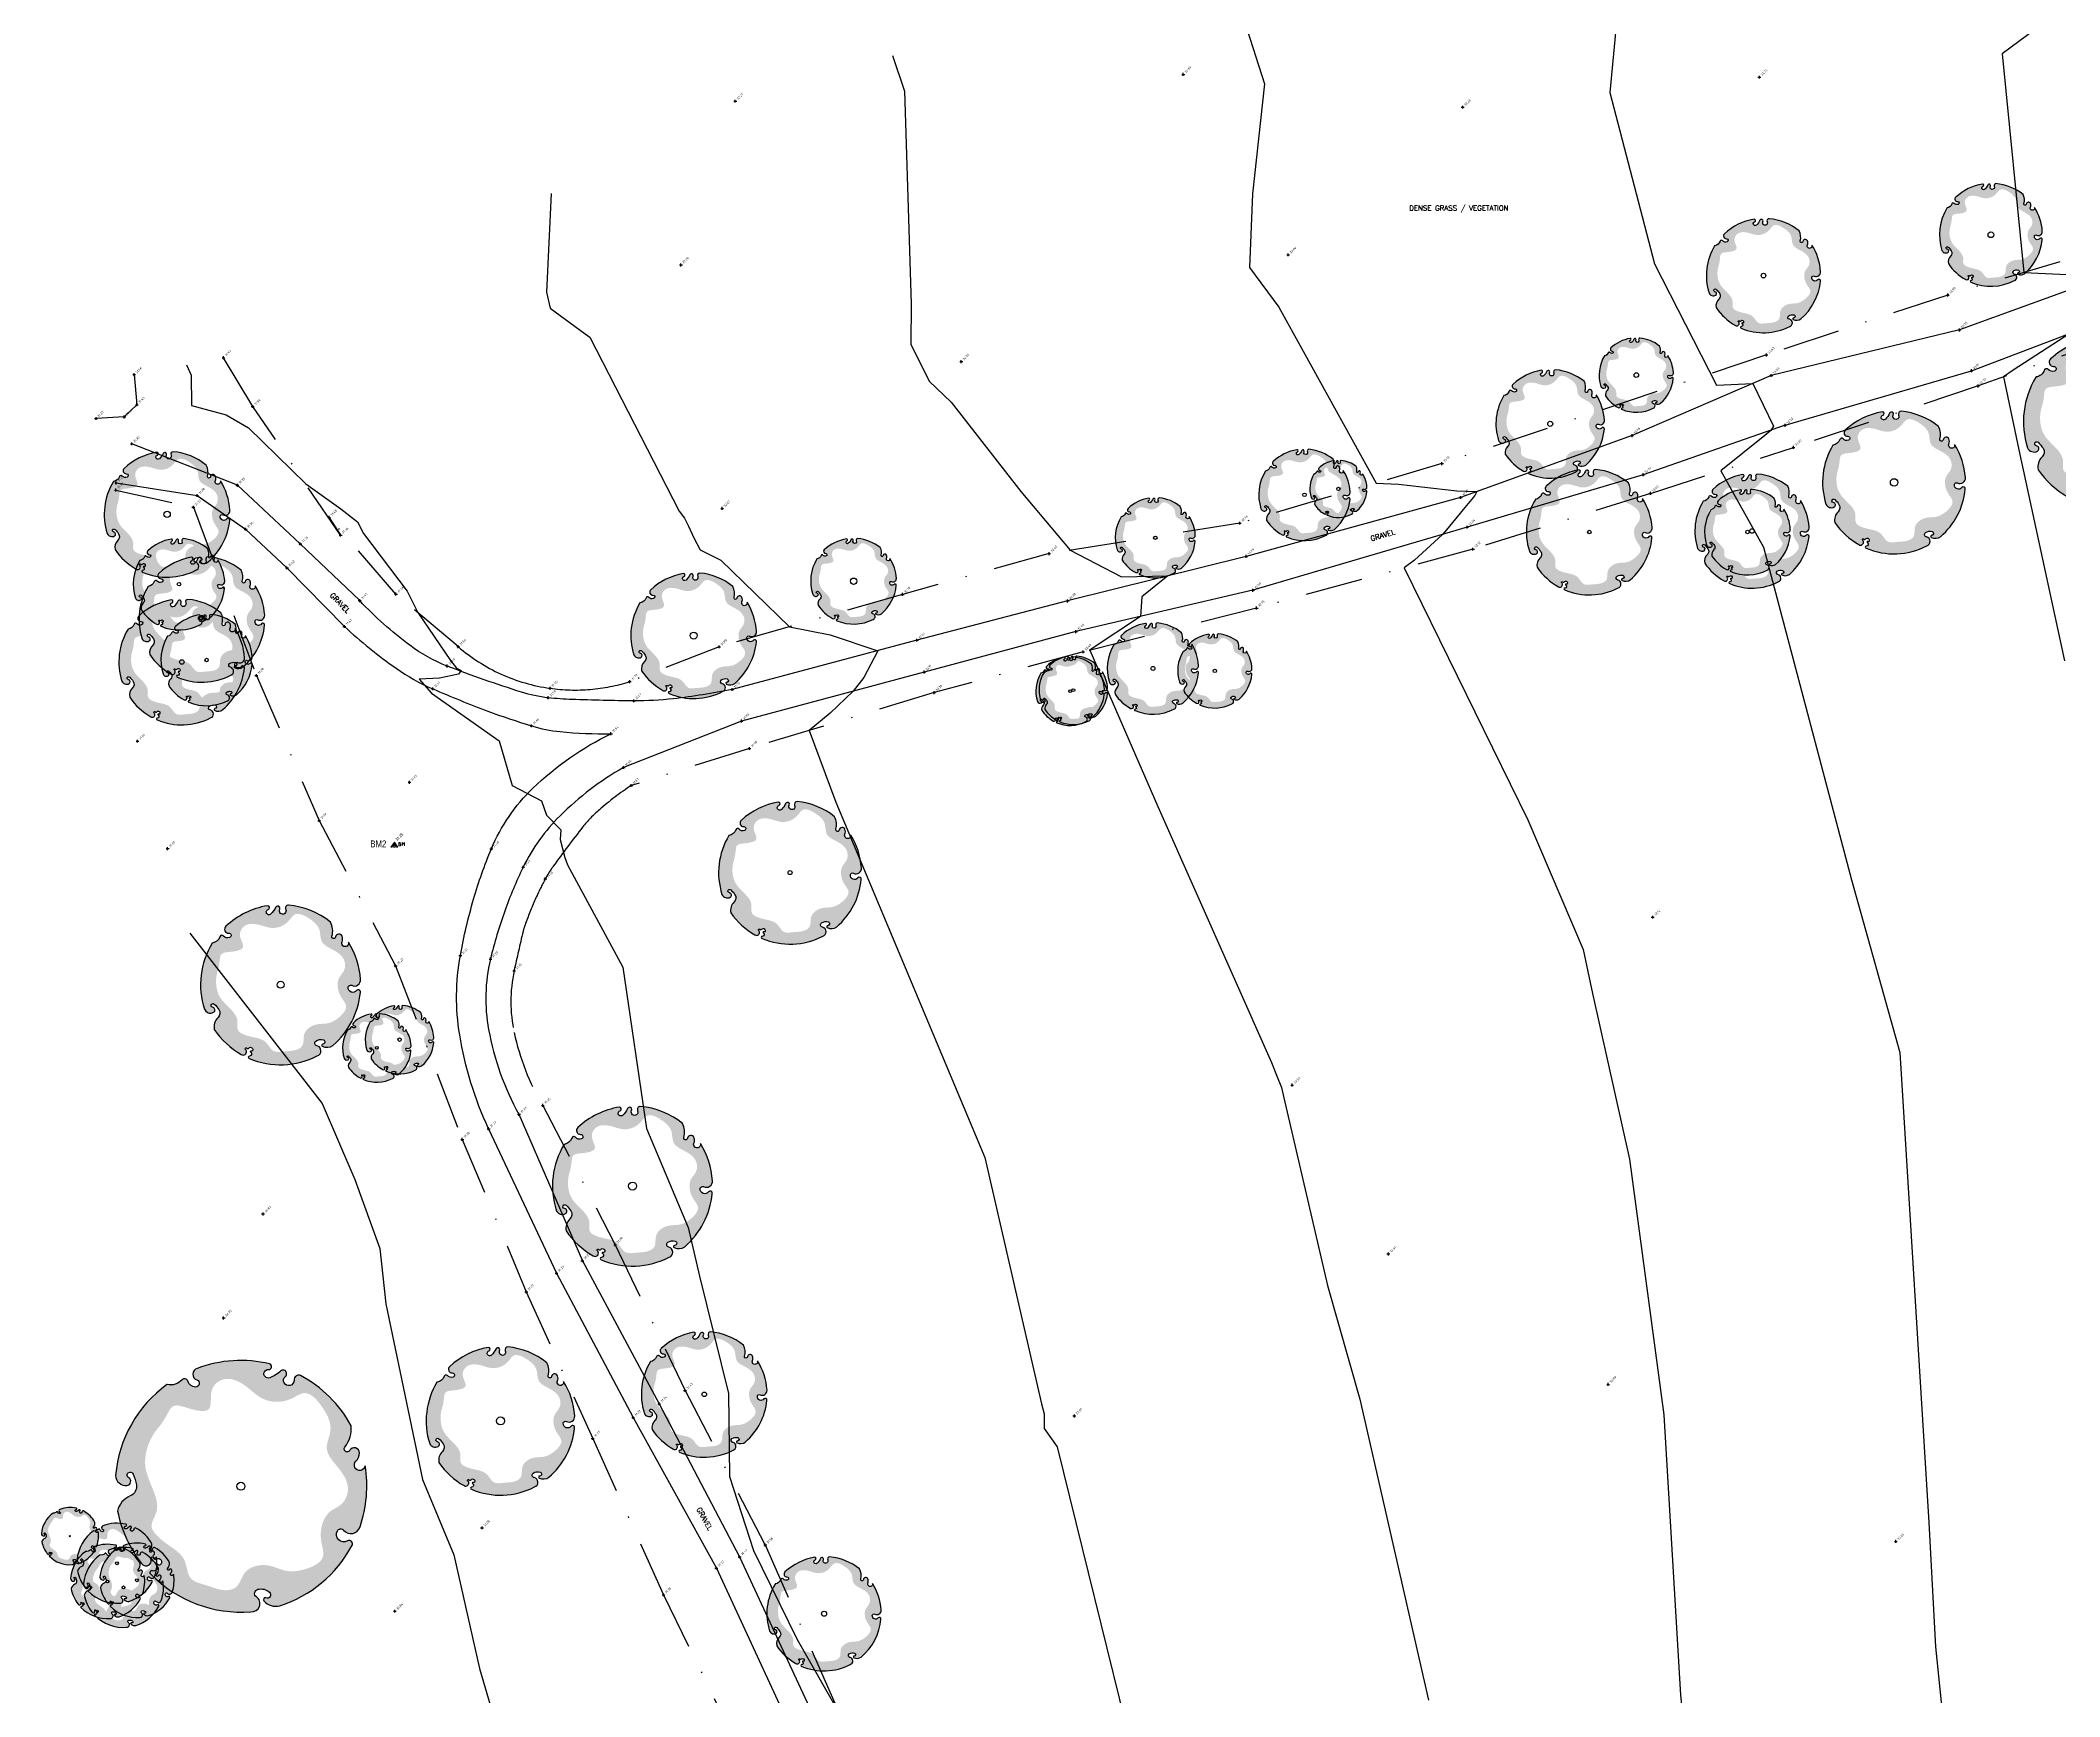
# Model space of a CAD drawing. Header units: metres. Extents: x 246075 to 247503, y 7418632 to 7419642.
# Drawn here: x 246488.4 to 246664.9, y 7419308.3 to 7419453.1 of the extents above; entities that cross this region are included whole.
import ezdxf
from ezdxf.enums import TextEntityAlignment as Align

# ---------------------------------------------------------------- set-up
doc = ezdxf.new("R2010")
doc.units = ezdxf.units.M
doc.linetypes.add('DASHDOT', pattern=[10, 5, -2.5, 0, -2.5])
for name, color, linetype in [('-TEXT', 7, 'Continuous'), ('017_NAIL-L', 8, 'Continuous'), ('104_EXISTING_SURFACE-L', 35, 'Continuous'), ('104_EXISTING_SURFACE-S', 35, 'Continuous'), ('201_SINGLE_TREE-H', 63, 'Continuous'), ('201_SINGLE_TREE-S', 96, 'Continuous'), ('203_GROUP_TREES', 116, 'DASHDOT'), ('203_GROUP_TREES-L', 116, 'DASHDOT'), ('203_GROUP_TREES-S', 116, 'DASHDOT'), ('405_EDGE_FORMATION', 33, 'Continuous'), ('405_EDGE_FORMATION-L', 33, 'Continuous'), ('405_EDGE_FORMATION-S', 33, 'Continuous'), ('EX-BENCHMARK', 7, 'Continuous'), ('EX-BENCHMARK_(SLS)', 8, 'Continuous'), ('Surface_Contours_Major', 4, 'Continuous'), ('Surface_Contours_Minor', 253, 'Continuous')]:
    doc.layers.add(name, color=color, linetype=linetype)
doc.styles.add('BOLD', font='ARIALN.TTF')
doc.styles.add('ISO2.5', font='isocp.shx', dxfattribs={"height": 2.5})
doc.styles.get("Standard").update_dxf_attribs({"font": 'SIMPLEX.shx'})

# ---------------------------------------------------------------- blocks, each defined once
blk = doc.blocks.new('201T')
at = {"layer": '201_SINGLE_TREE-S'}
blk.add_circle((0, 0), 0.5, dxfattribs=at)
blk = doc.blocks.new('201C')
at = {"layer": '201_SINGLE_TREE-H', "transparency": 33554534}
h = blk.add_hatch(color=256, dxfattribs=at)
h.paths.add_polyline_path([(-0.3717, -0.3344, 0.222926), (0.0196, -0.4996, 0.770799), (0.0439, -0.4417, -0.650302), (0.0511, -0.4116, -0.234737), (0.0964, -0.4247, -0.847312), (0.0816, -0.4475, 0.78443), (0.0732, -0.4583, 0.276934), (0.1352, -0.4813, 0.193599), (0.4309, -0.2536, 0.800435), (0.4144, -0.2337, -0.75216), (0.3757, -0.1925, -0.528914), (0.4006, -0.1909, 0.594112), (0.4663, -0.1804, 0.123805), (0.4962, 0.0616, -1.41759), (0.4607, 0.0811, 0.206906), (0.4758, 0.1133, 0.759729), (0.4374, 0.1252, -1.073307), (0.4187, 0.1392, 0.194379), (0.4474, 0.2231, 0.144612), (0.2544, 0.4304, 0.53339), (0.2277, 0.4128, -1.592592), (0.1939, 0.4293, 1.030038), (0.1758, 0.4513, -0.10361), (0.1314, 0.4262, -1.238487), (0.1282, 0.4593, 0.884725), (0.1336, 0.4818, 0.147549), (-0.1551, 0.4753, 0.71725), (-0.1579, 0.4291, -0.864032), (-0.1646, 0.4015, -0.310704), (-0.1946, 0.4266, 0.58143), (-0.2167, 0.4321, -0.281558), (-0.2766, 0.4162), (-0.2775, 0.4159, 0.217121), (-0.4959, 0.0634), (-0.4959, 0.0634, 0.440011), (-0.4522, 0.021, 0.723973), (-0.4442, 0.0516, -1.384648), (-0.4262, 0.0659, -0.051107), (-0.4149, 0.0223, -0.361502), (-0.441, -0.0208, 0.256822), (-0.4937, -0.0791, 0.116166), (-0.4065, -0.2911, 0.67803), (-0.3682, -0.2843, 0.170035), (-0.3696, -0.274, -1.054701), (-0.3596, -0.2696, 0.431903), (-0.3468, -0.2749, -0.910728), (-0.3329, -0.2993, -0.42046), (-0.3418, -0.2976, 1.007885), (-0.3479, -0.3018, -0.766634), (-0.3646, -0.3216, 0.938602), (-0.3717, -0.3344)])
edge = h.paths.add_edge_path(flags=16)
edge.add_spline(control_points=[(-0.3177, 0.2468), (-0.303, 0.2628), (-0.2856, 0.2893), (-0.256, 0.3411), (-0.1928, 0.3155), (-0.0921, 0.286), (-0.1162, 0.3941), (-0.0359, 0.4462), (0.0392, 0.3985), (0.1028, 0.3299), (0.1957, 0.3214), (0.2784, 0.3804), (0.3442, 0.2961), (0.3785, 0.2147), (0.3303, 0.1307), (0.3915, 0.0592), (0.4378, -0.0139), (0.4055, -0.0919), (0.3459, -0.1091), (0.3102, -0.1666), (0.3057, -0.2282), (0.3286, -0.3091), (0.2408, -0.3447), (0.1647, -0.3496), (0.103, -0.3142), (0.0463, -0.3153), (0.0047, -0.3356), (-0.0139, -0.3682), (-0.0327, -0.4069), (-0.0927, -0.4151), (-0.1463, -0.3868), (-0.23, -0.3665), (-0.2245, -0.2773), (-0.2864, -0.2294), (-0.3344, -0.1941), (-0.3737, -0.1409), (-0.3276, -0.0866), (-0.344, -0.0009), (-0.3866, 0.0828), (-0.3665, 0.1796), (-0.3359, 0.2271), (-0.3177, 0.2468)], knot_values=[0, 0, 0, 0, 0.064972, 0.101243, 0.15652, 0.245586, 0.324463, 0.387907, 0.486094, 0.554514, 0.671826, 0.728629, 0.823661, 0.919885, 0.989953, 1.075257, 1.171704, 1.23593, 1.293575, 1.346478, 1.426142, 1.479146, 1.570817, 1.644481, 1.712561, 1.774901, 1.807, 1.846291, 1.885582, 1.928182, 2.007036, 2.074591, 2.151638, 2.226455, 2.293426, 2.340744, 2.397548, 2.47317, 2.587294, 2.673595, 2.754259, 2.754259, 2.754259, 2.754259], degree=3, periodic=0)
at = {"layer": '201_SINGLE_TREE-S'}
blk.add_lwpolyline([(-0.3717, -0.3344, 0.222926), (0.0196, -0.4996, 0.770799), (0.0439, -0.4417, -0.650302), (0.0511, -0.4116, -0.234737), (0.0964, -0.4247, -0.847312), (0.0816, -0.4475, 0.78443), (0.0732, -0.4583, 0.276934), (0.1352, -0.4813, 0.193599), (0.4309, -0.2536, 0.800435), (0.4144, -0.2337, -0.75216), (0.3757, -0.1925, -0.528914), (0.4006, -0.1909, 0.594112), (0.4663, -0.1804, 0.123805), (0.4962, 0.0616, -1.41759), (0.4607, 0.0811, 0.206906), (0.4758, 0.1133, 0.759729), (0.4374, 0.1252, -1.073307), (0.4187, 0.1392, 0.194379), (0.4474, 0.2231, 0.144612), (0.2544, 0.4304, 0.53339), (0.2277, 0.4128, -1.592592), (0.1939, 0.4293, 1.030038), (0.1758, 0.4513, -0.10361), (0.1314, 0.4262, -1.238487), (0.1282, 0.4593, 0.884725), (0.1336, 0.4818, 0.147549), (-0.1551, 0.4753, 0.71725), (-0.1579, 0.4291, -0.864032), (-0.1646, 0.4015, -0.310704), (-0.1946, 0.4266, 0.58143), (-0.2167, 0.4321, -0.281558), (-0.2766, 0.4162), (-0.2775, 0.4159, 0.217121), (-0.4959, 0.0634), (-0.4959, 0.0634, 0.440011), (-0.4522, 0.021, 0.723973), (-0.4442, 0.0516, -1.384648), (-0.4262, 0.0659, -0.051107), (-0.4149, 0.0223, -0.361502), (-0.441, -0.0208, 0.256822), (-0.4937, -0.0791, 0.116166), (-0.4065, -0.2911, 0.67803), (-0.3682, -0.2843, 0.170035), (-0.3696, -0.274, -1.054701), (-0.3596, -0.2696, 0.431903), (-0.3468, -0.2749, -0.910728), (-0.3329, -0.2993, -0.42046), (-0.3418, -0.2976, 1.007885), (-0.3479, -0.3018, -0.766634), (-0.3646, -0.3216, 0.938602), (-0.3717, -0.3344)], format="xyb", dxfattribs=at)
blk = doc.blocks.new('BM')
at = {"color": 0, "linetype": 'Continuous', "lineweight": 13}
for p, q in [((0, 0), (-0.31, -0.44)), ((-0.19, -0.44), (0, 0)), ((0, 0), (-0.06, -0.44)), ((0, 0), (0.19, -0.44)), ((0.31, -0.44), (0, 0)), ((0, 0), (0.06, -0.44)), ((-0.31, -0.44), (-0.19, -0.44)), ((-0.06, -0.44), (0.06, -0.44)), ((0.19, -0.44), (0.31, -0.44)), ((0.47, -0.02), (0.38, -0.02)), ((0.38, -0.02), (0.38, -0.34)), ((0.47, -0.16), (0.38, -0.16)), ((0.38, -0.16), (0.39, -0.16)), ((0.38, -0.34), (0.47, -0.34)), ((0.38, -0.34), (0.39, -0.34)), ((0.52, -0.04), (0.47, -0.02)), ((0.47, -0.16), (0.52, -0.14)), ((0.52, -0.17), (0.47, -0.16)), ((0.47, -0.34), (0.52, -0.33)), ((0.54, -0.09), (0.52, -0.04)), ((0.52, -0.14), (0.54, -0.09)), ((0.55, -0.21), (0.52, -0.17)), ((0.52, -0.33), (0.55, -0.29)), ((0.56, -0.25), (0.55, -0.21)), ((0.55, -0.29), (0.56, -0.25)), ((0.67, -0.34), (0.67, -0.02)), ((0.67, -0.02), (0.78, -0.19)), ((0.78, -0.19), (0.89, -0.02)), ((0.89, -0.02), (0.89, -0.34))]:
    blk.add_line(p, q, dxfattribs=at)
blk = doc.blocks.new('CROSS')
at = {"color": 0, "linetype": 'Continuous'}
for p, q in [((-0.5, 0), (0.5, 0)), ((0, -0.5), (0, 0.5))]:
    blk.add_line(p, q, dxfattribs=at)
blk = doc.blocks.new('GR')
at = {"layer": '-TEXT'}
blk.add_text('GRAVEL', height=0.45, dxfattribs=at).set_placement((0.04, -0.22), align=Align.CENTER)

msp = doc.modelspace()

# ---------------------------------------------------------------- linework, layer by layer
at = {"layer": '203_GROUP_TREES'}
for p, q in [((246674.55, 7419436.64), (246655.08, 7419430.86)), ((246655.08, 7419430.86), (246639.23, 7419425.62)), ((246679.26, 7419430.56), (246657.73, 7419422.91)), ((246506.92, 7419421.11), (246504.37, 7419425.38)), ((246639.23, 7419425.62), (246610.87, 7419416.12)), ((246496.56, 7419423.9), (246496.79, 7419421.27)), ((246657.73, 7419422.91), (246641.6, 7419417.54)), ((246496.79, 7419421.27), (246495.69, 7419420.2)), ((246514.6, 7419409.88), (246506.92, 7419421.11)), ((246495.69, 7419420.2), (246493.23, 7419420.07)), ((246629.09, 7419413.52), (246641.6, 7419417.54)), ((246610.87, 7419416.12), (246593.2, 7419410.92)), ((246494.96, 7419413.81), (246501.73, 7419412.31)), ((246501.73, 7419412.31), (246507.24, 7419397.6)), ((246629.09, 7419413.52), (246613.58, 7419408.64)), ((246519.44, 7419404.72), (246513.6, 7419411.42)), ((246513.6, 7419411.42), (246514.6, 7419409.88)), ((246593.2, 7419410.92), (246576.54, 7419408.25)), ((246576.54, 7419408.25), (246563.73, 7419404.69)), ((246613.58, 7419408.64), (246594.67, 7419403.49)), ((246524.88, 7419400.12), (246519.44, 7419404.72)), ((246563.73, 7419404.69), (246547.69, 7419400.1)), ((246594.67, 7419403.49), (246579.51, 7419399.66)), ((246547.69, 7419400.1), (246539.87, 7419397.06)), ((246579.51, 7419399.66), (246566.49, 7419396.1)), ((246507.24, 7419397.6), (246512.73, 7419384.93)), ((246566.49, 7419396.1), (246550.34, 7419391.21)), ((246550.34, 7419391.21), (246540.01, 7419387.98)), ((246512.73, 7419384.93), (246519.41, 7419372.21)), ((246519.41, 7419372.21), (246525.24, 7419357.04)), ((246532.28, 7419360.01), (246538.6, 7419347.83)), ((246525.24, 7419357.04), (246530.83, 7419343.72)), ((246538.6, 7419347.83), (246544.71, 7419335.08)), ((246530.83, 7419343.72), (246536.64, 7419330.89)), ((246544.71, 7419335.08), (246551.72, 7419321.58)), ((246536.64, 7419330.89), (246542.83, 7419317.22)), ((246551.72, 7419321.58), (246560.86, 7419300.81)), ((246542.83, 7419317.22), (246552.59, 7419297.26))]:
    msp.add_line(p, q, dxfattribs=at)
for points in [[(246539.87, 7419397.06, -0.05627), (246536.42, 7419396.38, -0.05627), (246532.91, 7419396.48, -0.071398), (246528.63, 7419397.72, -0.071398), (246524.88, 7419400.12)], [(246540.01, 7419387.98, 0.029639), (246537.22, 7419385.86, 0.04918), (246535.76, 7419384.34, 0.01012), (246533.19, 7419380.92, 0.033018), (246532.49, 7419379.81, 0.019175), (246531.68, 7419378.16, 0.014605), (246530.77, 7419375.92, 0.030503), (246530.55, 7419375.21, 0.006478), (246529.77, 7419371.78, 0.105534), (246529.77, 7419366.38, 0.082996), (246532.28, 7419360.01)]]:
    msp.add_lwpolyline(points, format="xyb", dxfattribs=at)
at = {"layer": '405_EDGE_FORMATION'}
for p, q in [((246675.54, 7419434.89), (246656.1, 7419427.81)), ((246657.16, 7419424.24), (246678.51, 7419432.38)), ((246656.1, 7419427.81), (246639.66, 7419423.83)), ((246639.66, 7419423.83), (246627.5, 7419418.57)), ((246640.87, 7419419.47), (246657.16, 7419424.24)), ((246640.87, 7419419.47), (246628.46, 7419415.15)), ((246505.58, 7419414.23), (246496.35, 7419417.85)), ((246627.5, 7419418.57), (246612.5, 7419413.16)), ((246494.99, 7419414.43), (246502.06, 7419413.33)), ((246511.08, 7419409.11), (246505.58, 7419414.23)), ((246628.46, 7419415.15), (246613.08, 7419410.57)), ((246502.06, 7419413.33), (246506.3, 7419410.39)), ((246612.5, 7419413.16), (246593.76, 7419408.01)), ((246613.08, 7419410.57), (246594.35, 7419405.05)), ((246506.3, 7419410.39), (246509.91, 7419407.01)), ((246516.27, 7419404.14), (246511.08, 7419409.11)), ((246509.91, 7419407.01), (246514.93, 7419401.88)), ((246593.76, 7419408.01), (246578.15, 7419404.11)), ((246578.15, 7419404.11), (246564.98, 7419400.68)), ((246594.35, 7419405.05), (246578.88, 7419401.43)), ((246564.98, 7419400.68), (246548.84, 7419396.37)), ((246578.88, 7419401.43), (246565.61, 7419397.9)), ((246565.61, 7419397.9), (246549.65, 7419393.61)), ((246549.65, 7419393.61), (246539.34, 7419389.55)), ((246527.54, 7419357.97), (246533.48, 7419345.34)), ((246530.19, 7419359.23), (246535.74, 7419346.43)), ((246533.48, 7419345.34), (246540.18, 7419332.72)), ((246535.74, 7419346.43), (246542.45, 7419333.93)), ((246542.45, 7419333.93), (246549.48, 7419320.54)), ((246540.18, 7419332.72), (246547.45, 7419319.55)), ((246549.48, 7419320.54), (246558.97, 7419300.1)), ((246547.45, 7419319.55), (246556.88, 7419299.2))]:
    msp.add_line(p, q, dxfattribs=at)
for points in [[(246548.84, 7419396.37, -0.020195), (246543.68, 7419395.56, -0.030638), (246540.24, 7419395.38, -0.007038), (246534.84, 7419395.5, -0.018072), (246532.74, 7419395.65, -0.049301), (246530.41, 7419396.14, -0.017062), (246523.93, 7419398.42, -0.067146), (246520.65, 7419400.24, -0.042788), (246516.27, 7419404.14)], [(246514.93, 7419401.88, 0.03227), (246519.45, 7419398.23, 0.050967), (246522.66, 7419396.43, 0.012798), (246527.46, 7419394.49, 0.016354), (246531.3, 7419393.19, 0.049269), (246533.79, 7419392.69, 0.028188), (246538.23, 7419392.51)], [(246527.54, 7419357.97, -0.068419), (246525.01, 7419366.19, -0.085154), (246525.07, 7419373.12, -0.026306), (246526.23, 7419378.05, -0.028577), (246527.78, 7419382.45, -0.101954), (246531.41, 7419387.74, -0.078389), (246538.23, 7419392.51)], [(246539.34, 7419389.55, 0.066341), (246533.79, 7419385.34, 0.083549), (246530.56, 7419380.84, 0.028276), (246528.95, 7419377, 0.026978), (246527.7, 7419372.81, 0.104348), (246527.54, 7419366.64, 0.08149), (246530.19, 7419359.23)]]:
    msp.add_lwpolyline(points, format="xyb", dxfattribs=at)
at = {"layer": 'Surface_Contours_Major'}
for points, elevation in [([(246672.83, 7419461.58), (246659.85, 7419451.96), (246661.73, 7419432.83), (246666.14, 7419432.62)], 34), ([(246592.82, 7419457.24), (246595.37, 7419449.32), (246594.32, 7419439.72), (246594.06, 7419433.27), (246596.61, 7419429.8), (246605.11, 7419414.42), (246607.08, 7419414.32), (246612.17, 7419413.75), (246613.91, 7419413.67), (246613.75, 7419413.32), (246612.74, 7419412.1), (246611.27, 7419410.33), (246610.93, 7419409.93), (246608.48, 7419407.68), (246607.56, 7419407), (246618.39, 7419384.98), (246623.22, 7419373.64), (246624.04, 7419369.78), (246627.27, 7419355.31), (246630.27, 7419332.96), (246631.71, 7419308.46), (246635.74, 7419268.38)], 33), ([(246533, 7419439.73), (246532.61, 7419431.11), (246532.91, 7419429.7), (246535.98, 7419427.48), (246536.39, 7419427.17), (246544.2, 7419411.95), (246544.65, 7419411.34), (246545, 7419410.66), (246545.49, 7419409.63), (246546.02, 7419408.59), (246547.85, 7419407.68), (246553.83, 7419401.86), (246557.39, 7419401.15), (246561.55, 7419399.76), (246560.33, 7419397.42), (246559.4, 7419396.23), (246557.4, 7419394.31), (246555.56, 7419392.79), (246557.89, 7419386.53), (246570.92, 7419355.45), (246575.87, 7419333.93), (246576.09, 7419333.04), (246576.11, 7419331.76), (246577.23, 7419330.17), (246588.1, 7419286.09)], 32), ([(246665.75, 7419427.51), (246660.79, 7419424.3), (246659.97, 7419423.7), (246661.31, 7419417.34), (246665.28, 7419398.88)], 34), ([(246501.41, 7419375.08), (246512.98, 7419360.17), (246515.86, 7419353.53), (246518.03, 7419347.51), (246518.57, 7419342.66), (246521.77, 7419327.3), (246524.49, 7419320.71), (246526.75, 7419310.78), (246528.18, 7419305.9)], 31)]:
    msp.add_lwpolyline(points, dxfattribs=dict(at, elevation=elevation))
at = {"layer": 'Surface_Contours_Minor'}
for points, elevation in [([(246626.01, 7419472.82), (246627.4, 7419468.27), (246625.54, 7419448.58), (246629.46, 7419433.59), (246634.86, 7419422.99), (246638.04, 7419423.13), (246639.86, 7419419.4), (246639.61, 7419419.03), (246639.08, 7419418.57), (246635.25, 7419415.5), (246638.98, 7419408.81), (246646.66, 7419379.74), (246650.89, 7419364.65), (246653.42, 7419323.54), (246654, 7419312.66), (246657.07, 7419282.77), (246664.71, 7419247.73), (246665.35, 7419244.25), (246680.92, 7419198), (246688.89, 7419184.6), (246699.55, 7419160.4), (246704.5, 7419147.76), (246712.12, 7419111.49)], 33.5), ([(246562.83, 7419451.81), (246563.9, 7419448.69), (246564.48, 7419430.09), (246564.44, 7419426.57), (246566.05, 7419423.32), (246567.96, 7419421.48), (246574.06, 7419413.68), (246578.37, 7419408.54), (246582.85, 7419406.23), (246586.92, 7419406.3), (246584.65, 7419404.48), (246584.52, 7419402.75), (246580.31, 7419399.95), (246580.1, 7419399.81), (246586.04, 7419386.13), (246595.98, 7419363.76), (246596.4, 7419362.65), (246596.85, 7419361.57), (246597.05, 7419360.68), (246600.86, 7419344.27), (246603.7, 7419334.34), (246609.7, 7419308.02)], 32.5), ([(246501.13, 7419424.76), (246501.55, 7419423.85), (246501.56, 7419421.19), (246504.61, 7419420.39), (246506.56, 7419419.25), (246511.57, 7419414.36), (246514.62, 7419412.16), (246516.07, 7419411.04), (246516.59, 7419410.02), (246520.41, 7419404.97), (246521.35, 7419403.11), (246524.2, 7419398.91), (246524.73, 7419398.25), (246525.14, 7419398.04), (246524.92, 7419397.71), (246523.25, 7419397.35), (246521.46, 7419397.27), (246522.56, 7419396.05), (246528.47, 7419391.88), (246529.59, 7419387.98), (246532.15, 7419386.65), (246532.6, 7419385.4), (246533.86, 7419384.11), (246533.79, 7419383.27), (246534.2, 7419381.67), (246534.43, 7419381.05), (246539.27, 7419372.09), (246541.35, 7419357.99), (246544.98, 7419349.33), (246545.96, 7419345.08), (246548.52, 7419334.83), (246548.61, 7419327.57), (246550.7, 7419321.11), (246554.51, 7419313.32), (246558.16, 7419306.93)], 31.5)]:
    msp.add_lwpolyline(points, dxfattribs=dict(at, elevation=elevation))

# ---------------------------------------------------------------- block references
at = {"layer": '-TEXT'}
for p, rotation in [((246605.66, 7419409.84, 33), 16.43290822423771), ((246514.53, 7419403.96), 314.4017797542563), ((246546.4, 7419323.89), 298.8852020485074)]:
    msp.add_blockref('GR', p, dxfattribs=dict(at, rotation=rotation))
at = {"layer": '104_EXISTING_SURFACE-S', "xscale": 0.25, "yscale": 0.25, "zscale": 0.25}
for p in [(246588.26, 7419450.15), (246638.62, 7419449.91), (246549.1, 7419447.81), (246612.69, 7419447.28), (246544.35, 7419433.49), (246597.43, 7419434.37), (246568.86, 7419425.04), (246547.95, 7419412.21), (246496.85, 7419391.86), (246520.62, 7419388.26), (246499.48, 7419382.46), (246629.29, 7419376.47), (246597.78, 7419361.79), (246507.82, 7419350.52), (246606.19, 7419347.02), (246504.38, 7419341.43), (246625.4, 7419335.62), (246578.74, 7419332.86), (246526.97, 7419323.08), (246650.54, 7419321.89), (246519.34, 7419315.79)]:
    msp.add_blockref('CROSS', p, dxfattribs=at)
at = {"layer": '201_SINGLE_TREE-S'}
for name, p, xscale, yscale, zscale, rotation in [('201C', (246658.86, 7419436.13), 8.999, 8.999, 8.999, 25), ('201C', (246638.98, 7419432.56), 9.999, 9.999, 9.999, 25), ('201T', (246658.86, 7419436.13), 0.499, 0.499, 0.499, 25), ('201T', (246638.98, 7419432.56), 0.399, 0.399, 0.399, 25), ('201C', (246627.86, 7419423.86), 6.499, 6.499, 6.499, 25), ('201C', (246669.2, 7419419.79), 14.999, 14.999, 14.999, 25), ('201C', (246620.34, 7419419.6), 9.499, 9.499, 9.499, 25), ('201T', (246627.86, 7419423.86), 0.399, 0.399, 0.399, 25), ('201C', (246650.39, 7419414.48), 12.499, 12.499, 12.499, 25), ('201T', (246620.34, 7419419.6), 0.449, 0.449, 0.449, 25), ('201C', (246499.44, 7419411.69), 10.999, 10.999, 10.999, 25), ('201C', (246598.86, 7419413.39), 7.999, 7.999, 7.999, 25), ('201C', (246601.82, 7419413.91), 4.999, 4.999, 4.999, 25), ('201C', (246623.75, 7419410.14), 10.999, 10.999, 10.999, 25), ('201C', (246637.98, 7419410.23), 9.999, 9.999, 9.999, 25), ('201C', (246585.82, 7419409.64), 6.999, 6.999, 6.999, 25), ('201T', (246601.82, 7419413.91), 0.299, 0.299, 0.299, 25), ('201C', (246637.58, 7419410.14), 7.499, 7.499, 7.499, 25), ('201T', (246650.39, 7419414.48), 0.649, 0.649, 0.649, 25), ('201T', (246598.86, 7419413.39), 0.299, 0.299, 0.299, 25), ('201C', (246500.48, 7419405.58), 7.999, 7.999, 7.999, 25), ('201T', (246499.44, 7419411.69), 0.549, 0.549, 0.549, 25), ('201C', (246559.44, 7419405.84), 7.499, 7.499, 7.499, 25), ('201T', (246637.98, 7419410.23), 0.399, 0.399, 0.399, 25), ('201C', (246502.48, 7419402.51), 10.999, 10.999, 10.999, 25), ('201T', (246585.82, 7419409.64), 0.299, 0.299, 0.299, 25), ('201T', (246623.75, 7419410.14), 0.299, 0.299, 0.299, 25), ('201T', (246637.58, 7419410.14), 0.299, 0.299, 0.299, 25), ('201C', (246545.47, 7419401.08), 10.999, 10.999, 10.999, 25), ('201C', (246500.72, 7419398.78), 10.999, 10.999, 10.999, 25), ('201T', (246500.48, 7419405.58), 0.299, 0.299, 0.299, 25), ('201T', (246559.44, 7419405.84), 0.549, 0.549, 0.549, 25), ('201C', (246502.89, 7419398.95), 7.999, 7.999, 7.999, 25), ('201C', (246585.61, 7419398.21), 7.999, 7.999, 7.999, 25), ('201T', (246502.48, 7419402.51), 0.449, 0.449, 0.449, 25), ('201C', (246591.02, 7419398), 6.499, 6.499, 6.499, 25), ('201T', (246545.47, 7419401.08), 0.599, 0.599, 0.599, 25), ('201C', (246578.37, 7419396.23), 5.999, 5.999, 5.999, 25), ('201C', (246578.65, 7419396.31), 5.999, 5.999, 5.999, 25), ('201T', (246500.72, 7419398.78), 0.399, 0.399, 0.399, 25), ('201T', (246502.89, 7419398.95), 0.299, 0.299, 0.299, 25), ('201T', (246585.61, 7419398.21), 0.349, 0.349, 0.349, 25), ('201T', (246591.02, 7419398), 0.299, 0.299, 0.299, 25), ('201T', (246578.37, 7419396.23), 0.249, 0.249, 0.249, 25), ('201T', (246578.65, 7419396.31), 0.249, 0.249, 0.249, 25), ('201C', (246553.89, 7419380.36), 12.499, 12.499, 12.499, 25), ('201T', (246553.89, 7419380.36), 0.349, 0.349, 0.349, 25), ('201C', (246509.36, 7419370.56), 13.999, 13.999, 13.999, 25), ('201T', (246509.36, 7419370.56), 0.599, 0.599, 0.599, 25), ('201C', (246517.77, 7419365.04), 5.999, 5.999, 5.999, 25), ('201C', (246519.76, 7419365.76), 5.999, 5.999, 5.999, 25), ('201T', (246517.77, 7419365.04), 0.249, 0.249, 0.249, 25), ('201T', (246519.76, 7419365.76), 0.299, 0.299, 0.299, 25), ('201C', (246540.12, 7419352.96), 13.999, 13.999, 13.999, 25), ('201T', (246540.12, 7419352.96), 0.699, 0.699, 0.699, 25), ('201C', (246546.39, 7419334.75), 10.999, 10.999, 10.999, 25), ('201C', (246528.58, 7419332.43), 12.999, 12.999, 12.999, 25), ('201C', (246505.89, 7419326.71), 22, 22, 22, 2.3), ('201T', (246546.39, 7419334.75), 0.399, 0.399, 0.399, 25), ('201T', (246528.58, 7419332.43), 0.699, 0.699, 0.699, 25), ('201T', (246505.89, 7419326.71), 0.7, 0.7, 0.7, 2.3), ('201C', (246490.94, 7419322.35), 5, 5, 5, 2.3), ('201T', (246490.94, 7419322.35), 0.1, 0.1, 0.1, 2.3), ('201C', (246495.05, 7419319.98), 7, 7, 7, 2.3), ('201C', (246556.86, 7419315.57), 9.999, 9.999, 9.999, 25), ('201C', (246494.23, 7419318.39), 6.5, 6.5, 6.5, 2.3), ('201C', (246495.62, 7419317.87), 7, 7, 7, 2.3), ('201C', (246496.8, 7419318.49), 6.5, 6.5, 6.5, 2.3), ('201T', (246495.05, 7419319.98), 0.25, 0.25, 0.25, 2.3), ('201T', (246494.23, 7419318.39), 0.25, 0.25, 0.25, 2.3), ('201T', (246495.62, 7419317.87), 0.25, 0.25, 0.25, 2.3), ('201T', (246496.8, 7419318.49), 0.25, 0.25, 0.25, 2.3), ('201T', (246556.86, 7419315.57), 0.449, 0.449, 0.449, 25)]:
    msp.add_blockref(name, p, dxfattribs=dict(at, xscale=xscale, yscale=yscale, zscale=zscale, rotation=rotation))
at = {"layer": '203_GROUP_TREES-S', "xscale": 0.25, "yscale": 0.25, "zscale": 0.25}
for p in [(246655.08, 7419430.86), (246504.37, 7419425.38), (246639.23, 7419425.62), (246496.56, 7419423.9), (246657.73, 7419422.91), (246496.79, 7419421.27), (246506.92, 7419421.11), (246493.23, 7419420.07), (246495.69, 7419420.2), (246641.6, 7419417.54), (246610.87, 7419416.12), (246494.96, 7419413.81), (246501.73, 7419412.31), (246629.09, 7419413.52), (246513.6, 7419411.42), (246593.2, 7419410.92), (246514.6, 7419409.88), (246613.58, 7419408.64), (246576.54, 7419408.25), (246519.44, 7419404.72), (246563.73, 7419404.69), (246594.67, 7419403.49), (246524.88, 7419400.12), (246547.69, 7419400.1), (246579.51, 7419399.66), (246507.24, 7419397.6), (246532.91, 7419396.48), (246539.87, 7419397.06), (246566.49, 7419396.1), (246550.34, 7419391.21), (246540.01, 7419387.98), (246512.73, 7419384.93), (246532.49, 7419379.81), (246519.41, 7419372.21), (246529.77, 7419371.78), (246532.28, 7419360.01), (246525.24, 7419357.04), (246538.6, 7419347.83), (246530.83, 7419343.72), (246544.71, 7419335.08), (246536.64, 7419330.89), (246551.72, 7419321.58), (246542.83, 7419317.22)]:
    msp.add_blockref('CROSS', p, dxfattribs=at)
at = {"layer": '405_EDGE_FORMATION-S', "xscale": 0.25, "yscale": 0.25, "zscale": 0.25}
for p in [(246656.1, 7419427.81), (246639.66, 7419423.83), (246657.16, 7419424.24), (246640.87, 7419419.47), (246496.35, 7419417.85), (246627.5, 7419418.57), (246494.99, 7419414.43), (246505.58, 7419414.23), (246628.46, 7419415.15), (246502.06, 7419413.33), (246612.5, 7419413.16), (246506.3, 7419410.39), (246613.08, 7419410.57), (246511.08, 7419409.11), (246509.91, 7419407.01), (246593.76, 7419408.01), (246594.35, 7419405.05), (246516.27, 7419404.14), (246578.15, 7419404.11), (246514.93, 7419401.88), (246564.98, 7419400.68), (246578.88, 7419401.43), (246523.93, 7419398.42), (246522.66, 7419396.43), (246548.84, 7419396.37), (246565.61, 7419397.9), (246532.74, 7419395.65), (246540.24, 7419395.38), (246531.3, 7419393.19), (246549.65, 7419393.61), (246538.23, 7419392.51), (246539.34, 7419389.55), (246527.78, 7419382.45), (246530.56, 7419380.84), (246525.07, 7419373.12), (246527.7, 7419372.81), (246530.19, 7419359.23), (246527.54, 7419357.97), (246533.48, 7419345.34), (246535.74, 7419346.43), (246540.18, 7419332.72), (246542.45, 7419333.93), (246549.48, 7419320.54), (246547.45, 7419319.55)]:
    msp.add_blockref('CROSS', p, dxfattribs=at)
at = {"layer": 'EX-BENCHMARK_(SLS)'}
msp.add_blockref('BM', (246519.3, 7419383.03), dxfattribs=at)

# ---------------------------------------------------------------- texts
at = {"layer": '-TEXT'}
msp.add_text('DENSE GRASS / VEGETATION', height=0.45, dxfattribs=at).set_placement((246612.35, 7419438.24), align=Align.CENTER)
at = {"layer": '017_NAIL-L', "style": 'ISO2.5'}
msp.add_text('31.25', height=0.25, rotation=45, dxfattribs=at).set_placement((246519.46, 7419383.2), align=Align.MIDDLE_LEFT)
at = {"layer": '104_EXISTING_SURFACE-L', "style": 'ISO2.5'}
for s, p in [('32.89', (246588.43, 7419450.32)), ('33.73', (246638.79, 7419450.08)), ('32.27', (246549.27, 7419447.98)), ('33.28', (246612.85, 7419447.45)), ('32.20', (246544.52, 7419433.66)), ('33.06', (246597.6, 7419434.54)), ('32.57', (246569.03, 7419425.21)), ('32.07', (246548.12, 7419412.38)), ('31.05', (246497.02, 7419392.03)), ('31.23', (246520.78, 7419388.43)), ('31.05', (246499.65, 7419382.62)), ('33.12', (246629.46, 7419376.64)), ('32.52', (246597.95, 7419361.96)), ('30.83', (246507.99, 7419350.69)), ('32.61', (246606.36, 7419347.19)), ('30.75', (246504.55, 7419341.6)), ('32.89', (246625.57, 7419335.79)), ('32.05', (246578.9, 7419333.03)), ('31.08', (246527.14, 7419323.25)), ('33.45', (246650.71, 7419322.06)), ('30.84', (246519.51, 7419315.95))]:
    msp.add_text(s, height=0.2, rotation=45, dxfattribs=at).set_placement(p, align=Align.MIDDLE_LEFT)
at = {"layer": '203_GROUP_TREES-L', "style": 'ISO2.5'}
for s, p in [('33.89', (246655.25, 7419431.02)), ('31.53', (246504.54, 7419425.54)), ('33.63', (246639.4, 7419425.78)), ('31.46', (246496.72, 7419424.06)), ('33.95', (246657.89, 7419423.07)), ('31.45', (246496.96, 7419421.44)), ('31.56', (246507.09, 7419421.27)), ('31.37', (246493.39, 7419420.23)), ('31.41', (246495.86, 7419420.37)), ('33.60', (246641.76, 7419417.71)), ('33.12', (246611.03, 7419416.28)), ('31.30', (246495.12, 7419413.98)), ('33.40', (246629.26, 7419413.68)), ('31.37', (246501.9, 7419412.48)), ('31.48', (246513.76, 7419411.59)), ('31.46', (246514.77, 7419410.05)), ('32.76', (246593.37, 7419411.08)), ('32.47', (246576.71, 7419408.42)), ('33.12', (246613.75, 7419408.81)), ('31.48', (246519.61, 7419404.89)), ('32.18', (246563.9, 7419404.86)), ('32.75', (246594.84, 7419403.65)), ('31.54', (246525.05, 7419400.29)), ('31.89', (246547.86, 7419400.26)), ('32.49', (246579.68, 7419399.83)), ('31.28', (246507.4, 7419397.76)), ('31.65', (246533.07, 7419396.64)), ('31.78', (246540.04, 7419397.23)), ('32.20', (246566.66, 7419396.27)), ('31.90', (246550.51, 7419391.38)), ('31.67', (246540.17, 7419388.14)), ('31.19', (246512.89, 7419385.1)), ('31.45', (246532.66, 7419379.98)), ('31.22', (246519.58, 7419372.38)), ('31.35', (246529.94, 7419371.95)), ('31.25', (246532.45, 7419360.18)), ('31.20', (246525.4, 7419357.21)), ('31.38', (246538.77, 7419348)), ('31.22', (246531, 7419343.89)), ('31.43', (246544.88, 7419335.25)), ('31.37', (246536.8, 7419331.06)), ('31.56', (246551.89, 7419321.75)), ('31.35', (246543, 7419317.38))]:
    msp.add_text(s, height=0.2, rotation=45, dxfattribs=at).set_placement(p, align=Align.MIDDLE_LEFT)
at = {"layer": '405_EDGE_FORMATION-L', "style": 'ISO2.5'}
for s, p in [('33.75', (246656.26, 7419427.98)), ('33.81', (246657.33, 7419424.4)), ('33.53', (246639.83, 7419424)), ('33.52', (246641.03, 7419419.63)), ('31.30', (246496.52, 7419418.01)), ('33.28', (246627.66, 7419418.74)), ('33.34', (246628.63, 7419415.32)), ('31.28', (246495.16, 7419414.6)), ('31.35', (246505.74, 7419414.4)), ('31.28', (246502.23, 7419413.5)), ('32.97', (246612.67, 7419413.33)), ('31.34', (246506.47, 7419410.55)), ('33.04', (246613.24, 7419410.74)), ('31.38', (246511.25, 7419409.28)), ('31.40', (246510.07, 7419407.17)), ('32.59', (246593.93, 7419408.17)), ('32.68', (246594.52, 7419405.21)), ('31.45', (246516.44, 7419404.31)), ('32.38', (246578.32, 7419404.28)), ('31.43', (246515.09, 7419402.05)), ('32.40', (246579.05, 7419401.6)), ('32.07', (246565.15, 7419400.84)), ('31.49', (246524.09, 7419398.59)), ('32.11', (246565.78, 7419398.07)), ('31.51', (246522.83, 7419396.6)), ('31.75', (246549.01, 7419396.54)), ('31.59', (246532.91, 7419395.81)), ('31.67', (246540.4, 7419395.55)), ('31.60', (246531.46, 7419393.35)), ('31.64', (246538.39, 7419392.68)), ('31.82', (246549.81, 7419393.78)), ('31.64', (246539.51, 7419389.72)), ('31.40', (246527.95, 7419382.61)), ('31.41', (246530.73, 7419381.01)), ('31.31', (246525.24, 7419373.28)), ('31.29', (246527.87, 7419372.98)), ('31.23', (246530.36, 7419359.4)), ('31.23', (246527.71, 7419358.14)), ('31.27', (246535.91, 7419346.6)), ('31.23', (246533.65, 7419345.5)), ('31.32', (246540.35, 7419332.89)), ('31.34', (246542.62, 7419334.1)), ('31.43', (246549.64, 7419320.71)), ('31.37', (246547.61, 7419319.72))]:
    msp.add_text(s, height=0.2, rotation=45, dxfattribs=at).set_placement(p, align=Align.MIDDLE_LEFT)
at = {"layer": 'EX-BENCHMARK', "color": 2, "style": 'BOLD'}
msp.add_text('BM2', height=0.595, dxfattribs=at).set_placement((246517.9, 7419382.88), align=Align.MIDDLE)

doc.saveas('drawing.dxf')
